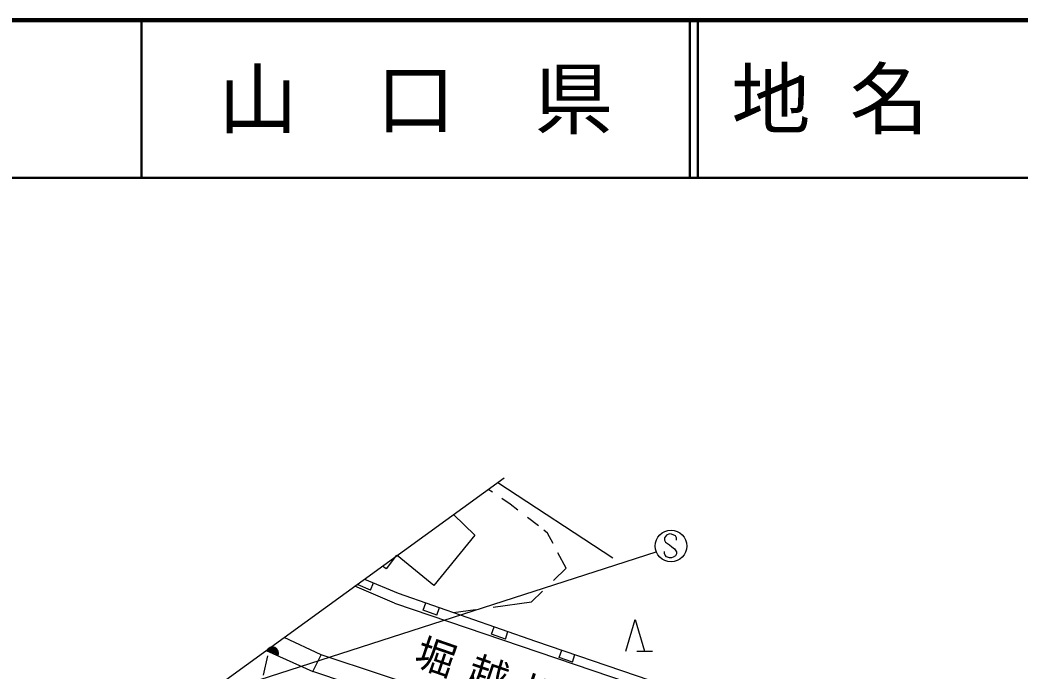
# Model space of a CAD drawing. Units: millimetres, scale not verified. Extents: x 40000 to 680000, y 20000 to 380000.
# Drawn here: x 325306 to 388656, y 338701 to 380000 of the extents above; entities that cross this region are included whole.
import ezdxf
from ezdxf.enums import TextEntityAlignment as Align

# ---------------------------------------------------------------- set-up
doc = ezdxf.new("R2010")
doc.units = ezdxf.units.MM
doc.header["$LTSCALE"] = 1000
for name, color, linetype, lineweight in [('M-BGD', 7, 'Continuous', 25), ('M-BMK-SRVR', 3, 'Continuous', 25), ('M-STR-HTXT', 7, 'Continuous', 13), ('M-TTL', 2, 'Continuous', 140), ('M-TTL-LINE', 7, 'Continuous', 50)]:
    doc.layers.add(name, color=color, linetype=linetype, lineweight=lineweight)
doc.layers.add('M-TTL-TXT', color=7, linetype='Continuous')
doc.styles.add('ＭＳ ゴシック', font='')
doc.styles.get('ＭＳ ゴシック').set_extended_font_data('MS Gothic')

msp = doc.modelspace()

# ---------------------------------------------------------------- linework, layer by layer
at = {"layer": 'M-BGD'}
for p, q in [((355574, 350711), (362860, 345923)), ((355236, 350086), (354963, 350268)), ((356364, 349333), (355829, 349690)), ((356843, 348961), (356364, 349333)), ((352766, 348674), (354115, 347366)), ((358143, 347951), (357464, 348479)), ((354115, 347366), (351531, 344183)), ((358730, 347495), (358495, 347678)), ((359075, 346840), (358730, 347495)), ((366264, 347378), (366140, 347193)), ((366140, 347193), (366143, 347062)), ((366456, 347443), (366264, 347378)), ((366578, 347441), (366456, 347443)), ((366828, 347322), (366578, 347441)), ((366891, 347191), (366828, 347322)), ((366891, 347062), (366891, 347191)), ((366143, 347062), (366206, 346933)), ((366206, 346933), (366462, 346751)), ((366462, 346751), (366591, 346619)), ((366591, 346619), (366770, 346503)), ((337896, 337371), (365617, 346315)), ((349163, 346104), (348496, 345230)), ((351531, 344183), (349192, 346081)), ((359901, 345268), (359380, 346259)), ((366143, 346214), (366140, 346335)), ((366183, 346111), (366143, 346214)), ((366267, 346000), (366183, 346111)), ((366454, 345940), (366267, 346000)), ((366588, 345940), (366454, 345940)), ((366688, 345969), (366588, 345940)), ((366830, 346061), (366688, 345969)), ((366770, 346503), (366896, 346303)), ((366891, 346193), (366830, 346061)), ((366896, 346303), (366891, 346193)), ((348496, 345230), (348264, 345407)), ((359107, 344498), (359901, 345268)), ((349039, 343059), (346518, 344141)), ((347509, 343887), (346726, 344217)), ((347134, 344587), (349268, 343688)), ((347509, 343887), (347703, 344348)), ((349268, 343688), (357958, 340651)), ((357720, 343155), (358401, 343815)), ((349039, 343059), (370262, 335868)), ((350841, 342608), (351006, 343080)), ((351710, 342305), (351875, 342777)), ((355274, 342812), (357720, 343155)), ((351710, 342305), (350841, 342608)), ((352775, 342462), (354155, 342656)), ((355186, 341090), (355351, 341562)), ((363676, 340024), (364276, 342024)), ((364276, 342024), (364876, 340024)), ((344392, 339794), (342035, 340887)), ((356055, 340786), (355186, 341090)), ((356055, 340786), (356220, 341258)), ((357958, 340651), (370467, 336407)), ((340994, 339727), (340718, 338492)), ((340898, 340063), (343857, 338731)), ((343857, 338731), (344392, 339794)), ((353220, 336872), (344392, 339794)), ((359465, 339612), (359626, 340085)), ((360299, 339329), (359465, 339612)), ((360299, 339329), (360460, 339802)), ((364376, 340024), (365376, 340024)), ((352868, 335719), (343857, 338731))]:
    msp.add_line(p, q, dxfattribs=at)
msp.add_circle((366548, 346681), 1000, dxfattribs=at)
for radius in [400, 400, 350, 300, 250, 200, 150, 100, 50]:
    msp.add_arc((341292, 339885), radius, 335.77515, 155.77515, dxfattribs=at)
at = {"layer": 'M-BMK-SRVR'}
msp.add_line((310685, 318141), (355980, 351006), dxfattribs=at)
at = {"layer": 'M-TTL'}
msp.add_line((680000, 380000), (40000, 380000), dxfattribs=at)
at = {"layer": 'M-TTL-LINE'}
for p, q in [((333000, 380000), (333000, 370000)), ((367750, 380000), (367750, 370000)), ((368250, 380000), (368250, 370000)), ((40000, 370000), (680000, 370000))]:
    msp.add_line(p, q, dxfattribs=at)

# ---------------------------------------------------------------- texts
at = {"layer": 'M-STR-HTXT', "insert": (350435, 339964), "char_height": 1833, "attachment_point": 4, "rotation": 340.974, "style": 'ＭＳ ゴシック'}
msp.add_mtext('\\T1.4;堀越川', dxfattribs=at)
at = {"layer": 'M-TTL-TXT', "style": 'ＭＳ ゴシック'}
msp.add_text('山\u3000口\u3000県', height=3666, dxfattribs=at).set_placement((350375, 375000), align=Align.MIDDLE_CENTER)
msp.add_text('地 名', height=3666, dxfattribs=at).set_placement((370380, 375000), align=Align.MIDDLE_LEFT)

doc.saveas('drawing.dxf')
